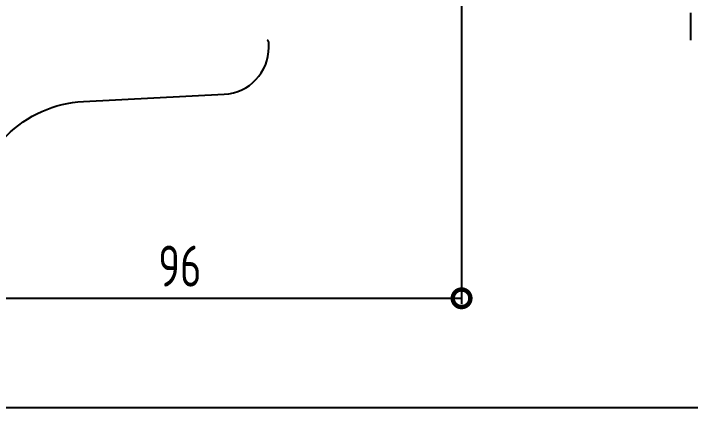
# Model space of a CAD drawing. Extents: x -207922 to -189609, y 24831 to 30124.
# Drawn here: x -207695 to -207579.7, y 29378.1 to 29445.3 of the extents above; entities that cross this region are included whole.
import ezdxf

# ---------------------------------------------------------------- set-up
doc = ezdxf.new("R2010")
doc.units = 0
doc.header["$LTSCALE"] = 8
doc.linetypes.add('CENTER', pattern=[2, 1.25, -0.25, 0.25, -0.25])
doc.layers.get('0').update_dxf_attribs({"linetype": 'CONTINUOUS'})
doc.layers.get('DEFPOINTS').update_dxf_attribs({"linetype": 'CONTINUOUS'})
for name, color, linetype in [('ACCESSORI', 200, 'CONTINUOUS'), ('ASSI', 1, 'CENTER'), ('MARCHIO', 7, 'CONTINUOUS')]:
    doc.layers.add(name, color=color, linetype=linetype)
doc.styles.add('GEN1', font='geniso.shx', dxfattribs={"width": 0.8})
doc.dimstyles.new('LE2', dxfattribs={"dimscale": 2, "dimtxt": 3.5, "dimasz": 3, "dimexe": 0.5, "dimexo": 0.5, "dimgap": 1, "dimtad": 1, "dimdec": 1, "dimrnd": 0.05, "dimzin": 12, "dimtxsty": 'GEN1', "dimblk": 'DOTSMALL', "dimcen": -3, "dimclrd": 1, "dimclre": 1, "dimclrt": 2, "dimadec": 1, "dimazin": 0, "dimtfac": 1, "dimtdec": 1, "dimtmove": 0, "dimatfit": 3, "dimldrblk": 'DOTSMALL', "dimfxl": 1, "dimtvp": 4, "dimtolj": 1, "dimtzin": 12, "dimarcsym": 0})

# ---------------------------------------------------------------- blocks, each defined once
blk = doc.blocks.new('_DotSmall')
at = {"color": 0, "const_width": 0.5}
blk.add_lwpolyline([(-0.0625, 0, 1), (0.0625, 0, 1)], format="xyb", close=True, dxfattribs=at)
blk = doc.blocks.new('*D64')
at = {"color": 1, "lineweight": -2, "ltscale": 0.2, "transparency": 16777216}
for p, q in [((-207618.68, 29450.13), (-207618.68, 29395.75)), ((-207714.68, 29448.38), (-207714.68, 29395.75)), ((-207714.68, 29396.75), (-207618.68, 29396.75))]:
    blk.add_line(p, q, dxfattribs=at)
at = {"layer": 'DEFPOINTS', "color": 0, "ltscale": 0.2, "transparency": 16777216}
for p in [(-207618.68, 29451.13), (-207714.68, 29449.38), (-207618.68, 29396.75)]:
    blk.add_point(p, dxfattribs=at)
at = {"color": 1, "lineweight": -2, "ltscale": 0.2, "transparency": 16777216, "xscale": 6, "yscale": 6, "zscale": 6, "rotation": 180}
blk.add_blockref('_DotSmall', (-207714.68, 29396.75), dxfattribs=at)
at = {"color": 1, "lineweight": -2, "ltscale": 0.2, "transparency": 16777216, "xscale": 6, "yscale": 6, "zscale": 6}
blk.add_blockref('_DotSmall', (-207618.68, 29396.75), dxfattribs=at)
at = {"color": 2, "ltscale": 0.2, "transparency": 16777216, "insert": (-207666.68, 29402.25), "char_height": 7, "attachment_point": 5, "style": 'GEN1'}
blk.add_mtext('\\A1;96', dxfattribs=at)

msp = doc.modelspace()

# ---------------------------------------------------------------- linework, layer by layer
at = {"layer": 'ACCESSORI'}
msp.add_lwpolyline([(-207701.73, 29419.3, 0.339454), (-207701.37, 29419.34), (-207696.22, 29424.49, -0.185339), (-207683.12, 29430.33), (-207659.11, 29431.58, 0.39896), (-207651.53, 29439.57), (-207651.53, 29440.48, 0.414214), (-207651.83, 29440.78)], format="xyb", dxfattribs=at)
at = {"layer": 'ASSI'}
msp.add_line((-207579.68, 29541.47), (-207579.68, 29440.78), dxfattribs=at)
at = {"layer": 'MARCHIO'}
msp.add_lwpolyline([(-207922.19, 29378.12), (-207502.19, 29378.12), (-207502.19, 29675.12), (-207922.19, 29675.12)], close=True, dxfattribs=at)

# ---------------------------------------------------------------- dimensions: what is measured, and where the dimension line sits
at = {"ltscale": 0.2}
dim = msp.add_linear_dim(base=(-207618.68, 29396.75), p1=(-207714.68, 29449.38), p2=(-207618.68, 29451.13), dimstyle='LE2', override={"dimtmove": 1}, dxfattribs=at)
dim.commit()
dim.dimension.update_dxf_attribs({"geometry": '*D64', "text_midpoint": (-207666.68, 29402.25)})

doc.saveas('drawing.dxf')
